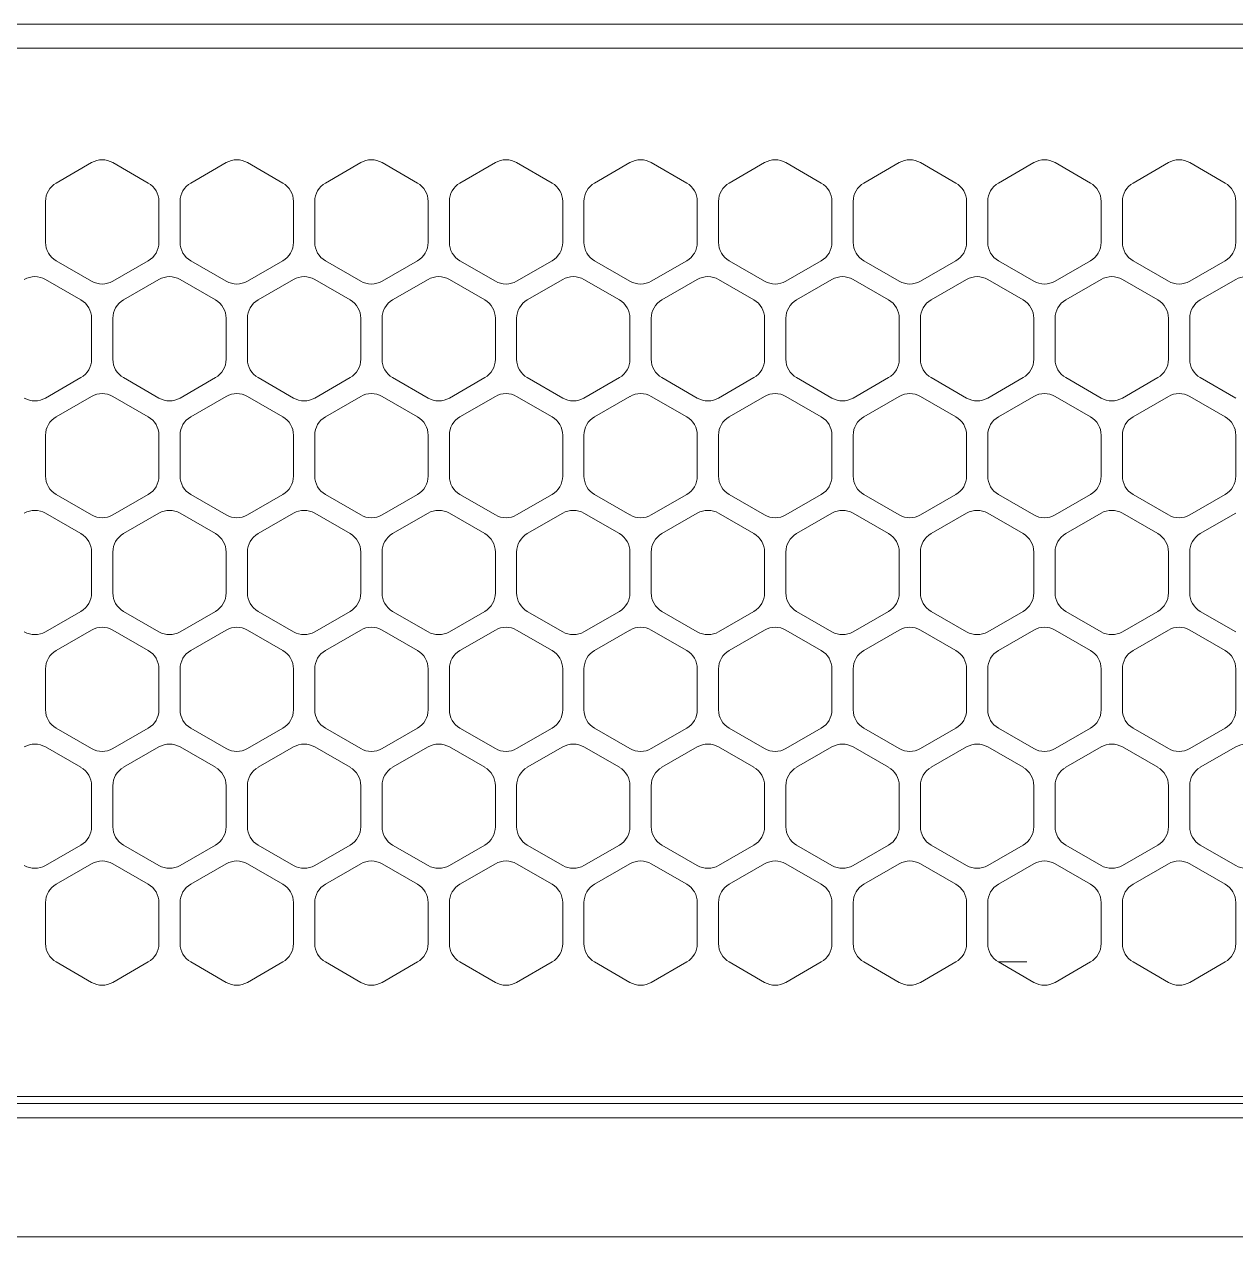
# Model space of a CAD drawing. Units: millimetres at full size, sheet at 1:30. Extents: x -17796 to 21385, y -23279 to 7734.
# Drawn here: x -13536 to -13450.5, y -1545.4 to -1459.8 of the extents above; entities that cross this region are included whole.
import ezdxf

# ---------------------------------------------------------------- set-up
doc = ezdxf.new("R2010")
doc.units = ezdxf.units.MM
doc.header["$LTSCALE"] = 30
doc.layers.add('0-1_(W)電灯', color=253, linetype='Continuous', lineweight=18)

msp = doc.modelspace()

# ---------------------------------------------------------------- linework, layer by layer
at = {"layer": '0-1_(W)電灯'}
for p, q in [((-13906.22, -1459.78), (-13335.22, -1459.78)), ((-13345.72, -1461.48), (-13615.22, -1461.48)), ((-13531.22, -1469.55), (-13533.72, -1470.99)), ((-13527.22, -1470.99), (-13529.72, -1469.55)), ((-13521.72, -1469.55), (-13524.22, -1470.99)), ((-13517.72, -1470.99), (-13520.22, -1469.55)), ((-13512.22, -1469.55), (-13514.72, -1470.99)), ((-13508.22, -1470.99), (-13510.72, -1469.55)), ((-13502.72, -1469.55), (-13505.22, -1470.99)), ((-13498.72, -1470.99), (-13501.22, -1469.55)), ((-13493.22, -1469.55), (-13495.72, -1470.99)), ((-13489.22, -1470.99), (-13491.72, -1469.55)), ((-13483.72, -1469.55), (-13486.22, -1470.99)), ((-13479.72, -1470.99), (-13482.22, -1469.55)), ((-13474.22, -1469.55), (-13476.72, -1470.99)), ((-13470.22, -1470.99), (-13472.72, -1469.55)), ((-13464.72, -1469.55), (-13467.22, -1470.99)), ((-13460.72, -1470.99), (-13463.22, -1469.55)), ((-13455.22, -1469.55), (-13457.72, -1470.99)), ((-13451.22, -1470.99), (-13453.72, -1469.55)), ((-13534.47, -1472.29), (-13534.47, -1475.18)), ((-13526.47, -1475.18), (-13526.47, -1472.29)), ((-13524.97, -1472.29), (-13524.97, -1475.18)), ((-13516.97, -1475.18), (-13516.97, -1472.29)), ((-13515.47, -1472.29), (-13515.47, -1475.18)), ((-13507.47, -1475.18), (-13507.47, -1472.29)), ((-13505.97, -1472.29), (-13505.97, -1475.18)), ((-13497.97, -1475.18), (-13497.97, -1472.29)), ((-13496.47, -1472.29), (-13496.47, -1475.18)), ((-13488.47, -1475.18), (-13488.47, -1472.29)), ((-13486.97, -1472.29), (-13486.97, -1475.18)), ((-13478.97, -1475.18), (-13478.97, -1472.29)), ((-13477.47, -1472.29), (-13477.47, -1475.18)), ((-13469.47, -1475.18), (-13469.47, -1472.29)), ((-13467.97, -1472.29), (-13467.97, -1475.18)), ((-13459.97, -1475.18), (-13459.97, -1472.29)), ((-13458.47, -1472.29), (-13458.47, -1475.18)), ((-13450.47, -1475.18), (-13450.47, -1472.29)), ((-13533.72, -1476.48), (-13531.22, -1477.92)), ((-13529.72, -1477.92), (-13527.22, -1476.48)), ((-13524.22, -1476.48), (-13521.72, -1477.92)), ((-13520.22, -1477.92), (-13517.72, -1476.48)), ((-13514.72, -1476.48), (-13512.22, -1477.92)), ((-13510.72, -1477.92), (-13508.22, -1476.48)), ((-13505.22, -1476.48), (-13502.72, -1477.92)), ((-13501.22, -1477.92), (-13498.72, -1476.48)), ((-13495.72, -1476.48), (-13493.22, -1477.92)), ((-13491.72, -1477.92), (-13489.22, -1476.48)), ((-13486.22, -1476.48), (-13483.72, -1477.92)), ((-13482.22, -1477.92), (-13479.72, -1476.48)), ((-13476.72, -1476.48), (-13474.22, -1477.92)), ((-13472.72, -1477.92), (-13470.22, -1476.48)), ((-13467.22, -1476.48), (-13464.72, -1477.92)), ((-13463.22, -1477.92), (-13460.72, -1476.48)), ((-13457.72, -1476.48), (-13455.22, -1477.92)), ((-13453.72, -1477.92), (-13451.22, -1476.48)), ((-13531.97, -1479.24), (-13534.47, -1477.8)), ((-13526.47, -1477.8), (-13528.97, -1479.24)), ((-13522.47, -1479.24), (-13524.97, -1477.8)), ((-13516.97, -1477.8), (-13519.47, -1479.24)), ((-13512.97, -1479.24), (-13515.47, -1477.8)), ((-13507.47, -1477.8), (-13509.97, -1479.24)), ((-13503.47, -1479.24), (-13505.97, -1477.8)), ((-13497.97, -1477.8), (-13500.47, -1479.24)), ((-13493.97, -1479.24), (-13496.47, -1477.8)), ((-13488.47, -1477.8), (-13490.97, -1479.24)), ((-13484.47, -1479.24), (-13486.97, -1477.8)), ((-13478.97, -1477.8), (-13481.47, -1479.24)), ((-13474.97, -1479.24), (-13477.47, -1477.8)), ((-13469.47, -1477.8), (-13471.97, -1479.24)), ((-13465.47, -1479.24), (-13467.97, -1477.8)), ((-13459.97, -1477.8), (-13462.47, -1479.24)), ((-13455.97, -1479.24), (-13458.47, -1477.8)), ((-13450.47, -1477.8), (-13452.97, -1479.24)), ((-13531.22, -1483.43), (-13531.22, -1480.54)), ((-13529.72, -1480.54), (-13529.72, -1483.43)), ((-13521.72, -1483.43), (-13521.72, -1480.54)), ((-13520.22, -1480.54), (-13520.22, -1483.43)), ((-13512.22, -1483.43), (-13512.22, -1480.54)), ((-13510.72, -1480.54), (-13510.72, -1483.43)), ((-13502.72, -1483.43), (-13502.72, -1480.54)), ((-13501.22, -1480.54), (-13501.22, -1483.43)), ((-13493.22, -1483.43), (-13493.22, -1480.54)), ((-13491.72, -1480.54), (-13491.72, -1483.43)), ((-13483.72, -1483.43), (-13483.72, -1480.54)), ((-13482.22, -1480.54), (-13482.22, -1483.43)), ((-13474.22, -1483.43), (-13474.22, -1480.54)), ((-13472.72, -1480.54), (-13472.72, -1483.43)), ((-13464.72, -1483.43), (-13464.72, -1480.54)), ((-13463.22, -1480.54), (-13463.22, -1483.43)), ((-13455.22, -1483.43), (-13455.22, -1480.54)), ((-13453.72, -1480.54), (-13453.72, -1483.43)), ((-13534.47, -1486.17), (-13531.97, -1484.73)), ((-13528.97, -1484.73), (-13526.47, -1486.17)), ((-13524.97, -1486.17), (-13522.47, -1484.73)), ((-13519.47, -1484.73), (-13516.97, -1486.17)), ((-13515.47, -1486.17), (-13512.97, -1484.73)), ((-13509.97, -1484.73), (-13507.47, -1486.17)), ((-13505.97, -1486.17), (-13503.47, -1484.73)), ((-13500.47, -1484.73), (-13497.97, -1486.17)), ((-13496.47, -1486.17), (-13493.97, -1484.73)), ((-13490.97, -1484.73), (-13488.47, -1486.17)), ((-13486.97, -1486.17), (-13484.47, -1484.73)), ((-13481.47, -1484.73), (-13478.97, -1486.17)), ((-13477.47, -1486.17), (-13474.97, -1484.73)), ((-13471.97, -1484.73), (-13469.47, -1486.17)), ((-13467.97, -1486.17), (-13465.47, -1484.73)), ((-13462.47, -1484.73), (-13459.97, -1486.17)), ((-13458.47, -1486.17), (-13455.97, -1484.73)), ((-13452.97, -1484.73), (-13450.47, -1486.17)), ((-13531.22, -1486.05), (-13533.72, -1487.49)), ((-13527.22, -1487.49), (-13529.72, -1486.05)), ((-13521.72, -1486.05), (-13524.22, -1487.49)), ((-13517.72, -1487.49), (-13520.22, -1486.05)), ((-13512.22, -1486.05), (-13514.72, -1487.49)), ((-13508.22, -1487.49), (-13510.72, -1486.05)), ((-13502.72, -1486.05), (-13505.22, -1487.49)), ((-13498.72, -1487.49), (-13501.22, -1486.05)), ((-13493.22, -1486.05), (-13495.72, -1487.49)), ((-13489.22, -1487.49), (-13491.72, -1486.05)), ((-13483.72, -1486.05), (-13486.22, -1487.49)), ((-13479.72, -1487.49), (-13482.22, -1486.05)), ((-13474.22, -1486.05), (-13476.72, -1487.49)), ((-13470.22, -1487.49), (-13472.72, -1486.05)), ((-13464.72, -1486.05), (-13467.22, -1487.49)), ((-13460.72, -1487.49), (-13463.22, -1486.05)), ((-13455.22, -1486.05), (-13457.72, -1487.49)), ((-13451.22, -1487.49), (-13453.72, -1486.05)), ((-13534.47, -1488.79), (-13534.47, -1491.68)), ((-13526.47, -1491.68), (-13526.47, -1488.79)), ((-13524.97, -1488.79), (-13524.97, -1491.68)), ((-13516.97, -1491.68), (-13516.97, -1488.79)), ((-13515.47, -1488.79), (-13515.47, -1491.68)), ((-13507.47, -1491.68), (-13507.47, -1488.79)), ((-13505.97, -1488.79), (-13505.97, -1491.68)), ((-13497.97, -1491.68), (-13497.97, -1488.79)), ((-13496.47, -1488.79), (-13496.47, -1491.68)), ((-13488.47, -1491.68), (-13488.47, -1488.79)), ((-13486.97, -1488.79), (-13486.97, -1491.68)), ((-13478.97, -1491.68), (-13478.97, -1488.79)), ((-13477.47, -1488.79), (-13477.47, -1491.68)), ((-13469.47, -1491.68), (-13469.47, -1488.79)), ((-13467.97, -1488.79), (-13467.97, -1491.68)), ((-13459.97, -1491.68), (-13459.97, -1488.79)), ((-13458.47, -1488.79), (-13458.47, -1491.68)), ((-13450.47, -1491.68), (-13450.47, -1488.79)), ((-13533.72, -1492.98), (-13531.22, -1494.42)), ((-13529.72, -1494.42), (-13527.22, -1492.98)), ((-13524.22, -1492.98), (-13521.72, -1494.42)), ((-13520.22, -1494.42), (-13517.72, -1492.98)), ((-13514.72, -1492.98), (-13512.22, -1494.42)), ((-13510.72, -1494.42), (-13508.22, -1492.98)), ((-13505.22, -1492.98), (-13502.72, -1494.42)), ((-13501.22, -1494.42), (-13498.72, -1492.98)), ((-13495.72, -1492.98), (-13493.22, -1494.42)), ((-13491.72, -1494.42), (-13489.22, -1492.98)), ((-13486.22, -1492.98), (-13483.72, -1494.42)), ((-13482.22, -1494.42), (-13479.72, -1492.98)), ((-13476.72, -1492.98), (-13474.22, -1494.42)), ((-13472.72, -1494.42), (-13470.22, -1492.98)), ((-13467.22, -1492.98), (-13464.72, -1494.42)), ((-13463.22, -1494.42), (-13460.72, -1492.98)), ((-13457.72, -1492.98), (-13455.22, -1494.42)), ((-13453.72, -1494.42), (-13451.22, -1492.98)), ((-13531.97, -1495.74), (-13534.47, -1494.3)), ((-13526.47, -1494.3), (-13528.97, -1495.74)), ((-13522.47, -1495.74), (-13524.97, -1494.3)), ((-13516.97, -1494.3), (-13519.47, -1495.74)), ((-13512.97, -1495.74), (-13515.47, -1494.3)), ((-13507.47, -1494.3), (-13509.97, -1495.74)), ((-13503.47, -1495.74), (-13505.97, -1494.3)), ((-13497.97, -1494.3), (-13500.47, -1495.74)), ((-13493.97, -1495.74), (-13496.47, -1494.3)), ((-13488.47, -1494.3), (-13490.97, -1495.74)), ((-13484.47, -1495.74), (-13486.97, -1494.3)), ((-13478.97, -1494.3), (-13481.47, -1495.74)), ((-13474.97, -1495.74), (-13477.47, -1494.3)), ((-13469.47, -1494.3), (-13471.97, -1495.74)), ((-13465.47, -1495.74), (-13467.97, -1494.3)), ((-13459.97, -1494.3), (-13462.47, -1495.74)), ((-13455.97, -1495.74), (-13458.47, -1494.3)), ((-13450.47, -1494.3), (-13452.97, -1495.74)), ((-13531.22, -1499.93), (-13531.22, -1497.04)), ((-13529.72, -1497.04), (-13529.72, -1499.93)), ((-13521.72, -1499.93), (-13521.72, -1497.04)), ((-13520.22, -1497.04), (-13520.22, -1499.93)), ((-13512.22, -1499.93), (-13512.22, -1497.04)), ((-13510.72, -1497.04), (-13510.72, -1499.93)), ((-13502.72, -1499.93), (-13502.72, -1497.04)), ((-13501.22, -1497.04), (-13501.22, -1499.93)), ((-13493.22, -1499.93), (-13493.22, -1497.04)), ((-13491.72, -1497.04), (-13491.72, -1499.93)), ((-13483.72, -1499.93), (-13483.72, -1497.04)), ((-13482.22, -1497.04), (-13482.22, -1499.93)), ((-13474.22, -1499.93), (-13474.22, -1497.04)), ((-13472.72, -1497.04), (-13472.72, -1499.93)), ((-13464.72, -1499.93), (-13464.72, -1497.04)), ((-13463.22, -1497.04), (-13463.22, -1499.93)), ((-13455.22, -1499.93), (-13455.22, -1497.04)), ((-13453.72, -1497.04), (-13453.72, -1499.93)), ((-13534.47, -1502.67), (-13531.97, -1501.23)), ((-13528.97, -1501.23), (-13526.47, -1502.67)), ((-13524.97, -1502.67), (-13522.47, -1501.23)), ((-13519.47, -1501.23), (-13516.97, -1502.67)), ((-13515.47, -1502.67), (-13512.97, -1501.23)), ((-13509.97, -1501.23), (-13507.47, -1502.67)), ((-13505.97, -1502.67), (-13503.47, -1501.23)), ((-13500.47, -1501.23), (-13497.97, -1502.67)), ((-13496.47, -1502.67), (-13493.97, -1501.23)), ((-13490.97, -1501.23), (-13488.47, -1502.67)), ((-13486.97, -1502.67), (-13484.47, -1501.23)), ((-13481.47, -1501.23), (-13478.97, -1502.67)), ((-13477.47, -1502.67), (-13474.97, -1501.23)), ((-13471.97, -1501.23), (-13469.47, -1502.67)), ((-13467.97, -1502.67), (-13465.47, -1501.23)), ((-13462.47, -1501.23), (-13459.97, -1502.67)), ((-13458.47, -1502.67), (-13455.97, -1501.23)), ((-13452.97, -1501.23), (-13450.47, -1502.67)), ((-13531.22, -1502.55), (-13533.72, -1503.99)), ((-13527.22, -1503.99), (-13529.72, -1502.55)), ((-13521.72, -1502.55), (-13524.22, -1503.99)), ((-13517.72, -1503.99), (-13520.22, -1502.55)), ((-13512.22, -1502.55), (-13514.72, -1503.99)), ((-13508.22, -1503.99), (-13510.72, -1502.55)), ((-13502.72, -1502.55), (-13505.22, -1503.99)), ((-13498.72, -1503.99), (-13501.22, -1502.55)), ((-13493.22, -1502.55), (-13495.72, -1503.99)), ((-13489.22, -1503.99), (-13491.72, -1502.55)), ((-13483.72, -1502.55), (-13486.22, -1503.99)), ((-13479.72, -1503.99), (-13482.22, -1502.55)), ((-13474.22, -1502.55), (-13476.72, -1503.99)), ((-13470.22, -1503.99), (-13472.72, -1502.55)), ((-13464.72, -1502.55), (-13467.22, -1503.99)), ((-13460.72, -1503.99), (-13463.22, -1502.55)), ((-13455.22, -1502.55), (-13457.72, -1503.99)), ((-13451.22, -1503.99), (-13453.72, -1502.55)), ((-13534.47, -1505.29), (-13534.47, -1508.18)), ((-13526.47, -1508.18), (-13526.47, -1505.29)), ((-13524.97, -1505.29), (-13524.97, -1508.18)), ((-13516.97, -1508.18), (-13516.97, -1505.29)), ((-13515.47, -1505.29), (-13515.47, -1508.18)), ((-13507.47, -1508.18), (-13507.47, -1505.29)), ((-13505.97, -1505.29), (-13505.97, -1508.18)), ((-13497.97, -1508.18), (-13497.97, -1505.29)), ((-13496.47, -1505.29), (-13496.47, -1508.18)), ((-13488.47, -1508.18), (-13488.47, -1505.29)), ((-13486.97, -1505.29), (-13486.97, -1508.18)), ((-13478.97, -1508.18), (-13478.97, -1505.29)), ((-13477.47, -1505.29), (-13477.47, -1508.18)), ((-13469.47, -1508.18), (-13469.47, -1505.29)), ((-13467.97, -1505.29), (-13467.97, -1508.18)), ((-13459.97, -1508.18), (-13459.97, -1505.29)), ((-13458.47, -1505.29), (-13458.47, -1508.18)), ((-13450.47, -1508.18), (-13450.47, -1505.29)), ((-13533.72, -1509.48), (-13531.22, -1510.92)), ((-13529.72, -1510.92), (-13527.22, -1509.48)), ((-13524.22, -1509.48), (-13521.72, -1510.92)), ((-13520.22, -1510.92), (-13517.72, -1509.48)), ((-13514.72, -1509.48), (-13512.22, -1510.92)), ((-13510.72, -1510.92), (-13508.22, -1509.48)), ((-13505.22, -1509.48), (-13502.72, -1510.92)), ((-13501.22, -1510.92), (-13498.72, -1509.48)), ((-13495.72, -1509.48), (-13493.22, -1510.92)), ((-13491.72, -1510.92), (-13489.22, -1509.48)), ((-13486.22, -1509.48), (-13483.72, -1510.92)), ((-13482.22, -1510.92), (-13479.72, -1509.48)), ((-13476.72, -1509.48), (-13474.22, -1510.92)), ((-13472.72, -1510.92), (-13470.22, -1509.48)), ((-13467.22, -1509.48), (-13464.72, -1510.92)), ((-13463.22, -1510.92), (-13460.72, -1509.48)), ((-13457.72, -1509.48), (-13455.22, -1510.92)), ((-13453.72, -1510.92), (-13451.22, -1509.48)), ((-13531.97, -1512.24), (-13534.47, -1510.8)), ((-13526.47, -1510.8), (-13528.97, -1512.24)), ((-13522.47, -1512.24), (-13524.97, -1510.8)), ((-13516.97, -1510.8), (-13519.47, -1512.24)), ((-13512.97, -1512.24), (-13515.47, -1510.8)), ((-13507.47, -1510.8), (-13509.97, -1512.24)), ((-13503.47, -1512.24), (-13505.97, -1510.8)), ((-13497.97, -1510.8), (-13500.47, -1512.24)), ((-13493.97, -1512.24), (-13496.47, -1510.8)), ((-13488.47, -1510.8), (-13490.97, -1512.24)), ((-13484.47, -1512.24), (-13486.97, -1510.8)), ((-13478.97, -1510.8), (-13481.47, -1512.24)), ((-13474.97, -1512.24), (-13477.47, -1510.8)), ((-13469.47, -1510.8), (-13471.97, -1512.24)), ((-13465.47, -1512.24), (-13467.97, -1510.8)), ((-13459.97, -1510.8), (-13462.47, -1512.24)), ((-13455.97, -1512.24), (-13458.47, -1510.8)), ((-13450.47, -1510.8), (-13452.97, -1512.24)), ((-13531.22, -1516.43), (-13531.22, -1513.54)), ((-13529.72, -1513.54), (-13529.72, -1516.43)), ((-13521.72, -1516.43), (-13521.72, -1513.54)), ((-13520.22, -1513.54), (-13520.22, -1516.43)), ((-13512.22, -1516.43), (-13512.22, -1513.54)), ((-13510.72, -1513.54), (-13510.72, -1516.43)), ((-13502.72, -1516.43), (-13502.72, -1513.54)), ((-13501.22, -1513.54), (-13501.22, -1516.43)), ((-13493.22, -1516.43), (-13493.22, -1513.54)), ((-13491.72, -1513.54), (-13491.72, -1516.43)), ((-13483.72, -1516.43), (-13483.72, -1513.54)), ((-13482.22, -1513.54), (-13482.22, -1516.43)), ((-13474.22, -1516.43), (-13474.22, -1513.54)), ((-13472.72, -1513.54), (-13472.72, -1516.43)), ((-13464.72, -1516.43), (-13464.72, -1513.54)), ((-13463.22, -1513.54), (-13463.22, -1516.43)), ((-13455.22, -1516.43), (-13455.22, -1513.54)), ((-13453.72, -1513.54), (-13453.72, -1516.43)), ((-13534.47, -1519.17), (-13531.97, -1517.73)), ((-13528.97, -1517.73), (-13526.47, -1519.17)), ((-13524.97, -1519.17), (-13522.47, -1517.73)), ((-13519.47, -1517.73), (-13516.97, -1519.17)), ((-13515.47, -1519.17), (-13512.97, -1517.73)), ((-13509.97, -1517.73), (-13507.47, -1519.17)), ((-13505.97, -1519.17), (-13503.47, -1517.73)), ((-13500.47, -1517.73), (-13497.97, -1519.17)), ((-13496.47, -1519.17), (-13493.97, -1517.73)), ((-13490.97, -1517.73), (-13488.47, -1519.17)), ((-13486.97, -1519.17), (-13484.47, -1517.73)), ((-13481.47, -1517.73), (-13478.97, -1519.17)), ((-13477.47, -1519.17), (-13474.97, -1517.73)), ((-13471.97, -1517.73), (-13469.47, -1519.17)), ((-13467.97, -1519.17), (-13465.47, -1517.73)), ((-13462.47, -1517.73), (-13459.97, -1519.17)), ((-13458.47, -1519.17), (-13455.97, -1517.73)), ((-13452.97, -1517.73), (-13450.47, -1519.17)), ((-13531.22, -1519.05), (-13533.72, -1520.49)), ((-13527.22, -1520.49), (-13529.72, -1519.05)), ((-13521.72, -1519.05), (-13524.22, -1520.49)), ((-13517.72, -1520.49), (-13520.22, -1519.05)), ((-13512.22, -1519.05), (-13514.72, -1520.49)), ((-13508.22, -1520.49), (-13510.72, -1519.05)), ((-13502.72, -1519.05), (-13505.22, -1520.49)), ((-13498.72, -1520.49), (-13501.22, -1519.05)), ((-13493.22, -1519.05), (-13495.72, -1520.49)), ((-13489.22, -1520.49), (-13491.72, -1519.05)), ((-13483.72, -1519.05), (-13486.22, -1520.49)), ((-13479.72, -1520.49), (-13482.22, -1519.05)), ((-13474.22, -1519.05), (-13476.72, -1520.49)), ((-13470.22, -1520.49), (-13472.72, -1519.05)), ((-13464.72, -1519.05), (-13467.22, -1520.49)), ((-13460.72, -1520.49), (-13463.22, -1519.05)), ((-13455.22, -1519.05), (-13457.72, -1520.49)), ((-13451.22, -1520.49), (-13453.72, -1519.05)), ((-13534.47, -1521.79), (-13534.47, -1524.68)), ((-13526.47, -1524.68), (-13526.47, -1521.79)), ((-13524.97, -1521.79), (-13524.97, -1524.68)), ((-13516.97, -1524.68), (-13516.97, -1521.79)), ((-13515.47, -1521.79), (-13515.47, -1524.68)), ((-13507.47, -1524.68), (-13507.47, -1521.79)), ((-13505.97, -1521.79), (-13505.97, -1524.68)), ((-13497.97, -1524.68), (-13497.97, -1521.79)), ((-13496.47, -1521.79), (-13496.47, -1524.68)), ((-13488.47, -1524.68), (-13488.47, -1521.79)), ((-13486.97, -1521.79), (-13486.97, -1524.68)), ((-13478.97, -1524.68), (-13478.97, -1521.79)), ((-13477.47, -1521.79), (-13477.47, -1524.68)), ((-13469.47, -1524.68), (-13469.47, -1521.79)), ((-13467.97, -1521.79), (-13467.97, -1524.68)), ((-13459.97, -1524.68), (-13459.97, -1521.79)), ((-13458.47, -1521.79), (-13458.47, -1524.68)), ((-13450.47, -1524.68), (-13450.47, -1521.79)), ((-13533.72, -1525.98), (-13531.22, -1527.42)), ((-13529.72, -1527.42), (-13527.22, -1525.98)), ((-13524.22, -1525.98), (-13521.72, -1527.42)), ((-13520.22, -1527.42), (-13517.72, -1525.98)), ((-13514.72, -1525.98), (-13512.22, -1527.42)), ((-13510.72, -1527.42), (-13508.22, -1525.98)), ((-13505.22, -1525.98), (-13502.72, -1527.42)), ((-13501.22, -1527.42), (-13498.72, -1525.98)), ((-13495.72, -1525.98), (-13493.22, -1527.42)), ((-13491.72, -1527.42), (-13489.22, -1525.98)), ((-13486.22, -1525.98), (-13483.72, -1527.42)), ((-13482.22, -1527.42), (-13479.72, -1525.98)), ((-13476.72, -1525.98), (-13474.22, -1527.42)), ((-13472.72, -1527.42), (-13470.22, -1525.98)), ((-13467.22, -1525.98), (-13464.72, -1527.42)), ((-13465.22, -1525.98), (-13467.21, -1525.98)), ((-13463.22, -1527.42), (-13460.72, -1525.98)), ((-13457.72, -1525.98), (-13455.22, -1527.42)), ((-13453.72, -1527.42), (-13451.22, -1525.98)), ((-13615.22, -1535.48), (-13345.72, -1535.48)), ((-13345.72, -1535.98), (-13620.47, -1535.98)), ((-13345.72, -1536.98), (-13620.47, -1536.98)), ((-13345.72, -1545.38), (-13620.47, -1545.38))]:
    msp.add_line(p, q, dxfattribs=at)
for centre, start, end in [((-13530.47, -1470.85), 59.99802, 120.00198), ((-13520.97, -1470.85), 59.99915, 120.00085), ((-13511.47, -1470.85), 59.99915, 120.00085), ((-13501.97, -1470.85), 59.99802, 120.00198), ((-13492.47, -1470.85), 59.99795, 120.00205), ((-13482.97, -1470.85), 60.00036, 119.99964), ((-13473.47, -1470.85), 59.9981, 120.0019), ((-13463.97, -1470.85), 59.99795, 120.00205), ((-13454.47, -1470.85), 59.99795, 120.00205), ((-13532.97, -1472.29), 119.99868, 180.00092), ((-13527.97, -1472.29), 359.99917, 60.00123), ((-13523.47, -1472.29), 119.998, 180.0011), ((-13518.47, -1472.29), 359.99917, 60.00123), ((-13513.97, -1472.29), 119.99813, 180.00146), ((-13508.97, -1472.29), 359.99901, 60.00189), ((-13504.47, -1472.29), 119.998, 180.0011), ((-13499.47, -1472.29), 359.99917, 60.00123), ((-13494.97, -1472.29), 119.99813, 180.00146), ((-13489.97, -1472.29), 359.99877, 60.00115), ((-13485.47, -1472.29), 119.99835, 180.00173), ((-13480.47, -1472.29), 359.99877, 60.00115), ((-13475.97, -1472.29), 119.99835, 180.00173), ((-13470.97, -1472.29), 359.99958, 60.00132), ((-13466.47, -1472.29), 119.99699, 180.00211), ((-13461.47, -1472.29), 359.99958, 60.00132), ((-13456.97, -1472.29), 119.99792, 180.00118), ((-13451.97, -1472.29), 359.99844, 60.00246), ((-13532.97, -1475.18), 180.00069, 239.99858), ((-13527.97, -1475.18), 300.00038, 0.00035), ((-13523.47, -1475.18), 180.0011, 239.99866), ((-13518.47, -1475.18), 299.99984, 0.00089), ((-13513.97, -1475.18), 180.00069, 239.99858), ((-13508.97, -1475.18), 299.9997, 0.00054), ((-13504.47, -1475.18), 180.00053, 239.99923), ((-13499.47, -1475.18), 300.00038, 0.00035), ((-13494.97, -1475.18), 180.00069, 239.99858), ((-13489.97, -1475.18), 300.00006, 0.00117), ((-13485.47, -1475.18), 179.99937, 239.9994), ((-13480.47, -1475.18), 300.00006, 0.00117), ((-13475.97, -1475.18), 180.00028, 239.99849), ((-13470.97, -1475.18), 300.0007, 359.99954), ((-13466.47, -1475.18), 179.99996, 239.99981), ((-13461.47, -1475.18), 299.99962, 0.00062), ((-13456.97, -1475.18), 180.0011, 239.99866), ((-13451.97, -1475.18), 299.9987, 0.00154), ((-13535.22, -1479.1), 59.99918, 120.00082), ((-13530.47, -1476.62), 239.99902, 300.00098), ((-13525.72, -1479.1), 59.9991, 120.0009), ((-13520.97, -1476.62), 239.99918, 300.00082), ((-13516.22, -1479.1), 59.99918, 120.00082), ((-13511.47, -1476.62), 239.99929, 300.00071), ((-13506.72, -1479.1), 59.9991, 120.0009), ((-13501.97, -1476.62), 239.99902, 300.00098), ((-13497.22, -1479.1), 59.99918, 120.00082), ((-13492.47, -1476.62), 239.99902, 300.00098), ((-13487.72, -1479.1), 59.99945, 120.00055), ((-13482.97, -1476.62), 239.99934, 300.00066), ((-13478.22, -1479.1), 59.99945, 120.00055), ((-13473.47, -1476.62), 239.99902, 300.00098), ((-13468.72, -1479.1), 59.99913, 120.00087), ((-13463.97, -1476.62), 239.99902, 300.00098), ((-13459.22, -1479.1), 59.9989, 120.0011), ((-13454.47, -1476.62), 239.99902, 300.00098), ((-13449.72, -1479.1), 59.99908, 120.00092), ((-13532.72, -1480.54), 0.00037, 60.00053), ((-13528.22, -1480.54), 119.99819, 180.00091), ((-13523.22, -1480.54), 359.9995, 60.00091), ((-13518.72, -1480.54), 119.99833, 180.00127), ((-13513.72, -1480.54), 359.9995, 60.00091), ((-13509.22, -1480.54), 119.99833, 180.00127), ((-13504.22, -1480.54), 359.9995, 60.00091), ((-13499.72, -1480.54), 119.99865, 180.00045), ((-13494.72, -1480.54), 359.99966, 60.00025), ((-13490.22, -1480.54), 119.99965, 179.99945), ((-13485.22, -1480.54), 359.99966, 60.00025), ((-13480.72, -1480.54), 119.99901, 180.00108), ((-13475.72, -1480.54), 0.00139, 59.99951), ((-13471.22, -1480.54), 119.99765, 180.00145), ((-13466.22, -1480.54), 359.99934, 60.00156), ((-13461.72, -1480.54), 119.99765, 180.00145), ((-13456.72, -1480.54), 359.99934, 60.00156), ((-13452.22, -1480.54), 119.99765, 180.00145), ((-13532.72, -1483.43), 300.00079, 359.99944), ((-13528.22, -1483.43), 179.9993, 240.00046), ((-13523.22, -1483.43), 300.00101, 359.99972), ((-13518.72, -1483.43), 179.99901, 240.00026), ((-13513.72, -1483.43), 300.00047, 0.00026), ((-13509.22, -1483.43), 179.99947, 239.9998), ((-13504.22, -1483.43), 300.00101, 359.99972), ((-13499.72, -1483.43), 179.9993, 240.00046), ((-13494.72, -1483.43), 300.00215, 359.99907), ((-13490.22, -1483.43), 179.9993, 240.00046), ((-13485.22, -1483.43), 300.00015, 0.00108), ((-13480.72, -1483.43), 179.99872, 240.00005), ((-13475.72, -1483.43), 300.00079, 359.99944), ((-13471.22, -1483.43), 179.9993, 240.00046), ((-13466.22, -1483.43), 300.00079, 359.99944), ((-13461.72, -1483.43), 179.9993, 240.00046), ((-13456.72, -1483.43), 300.00079, 359.99944), ((-13452.22, -1483.43), 179.9993, 240.00046), ((-13530.47, -1487.35), 60.00045, 119.99955), ((-13520.97, -1487.35), 60.00063, 119.99937), ((-13511.47, -1487.35), 60.00063, 119.99937), ((-13501.97, -1487.35), 60.00045, 119.99955), ((-13492.47, -1487.35), 60.00033, 119.99967), ((-13482.97, -1487.35), 60.00071, 119.99929), ((-13473.47, -1487.35), 60.00056, 119.99944), ((-13463.97, -1487.35), 60.00056, 119.99944), ((-13454.47, -1487.35), 60.00056, 119.99944), ((-13535.22, -1484.87), 240.0006, 299.9994), ((-13525.72, -1484.87), 240.00041, 299.99959), ((-13516.22, -1484.87), 240.00069, 299.99931), ((-13506.72, -1484.87), 240.00041, 299.99959), ((-13497.22, -1484.87), 240.00057, 299.99943), ((-13487.72, -1484.87), 240.00076, 299.99924), ((-13478.22, -1484.87), 240.00076, 299.99924), ((-13468.72, -1484.87), 240.00038, 299.99962), ((-13459.22, -1484.87), 240.00061, 299.99939), ((-13532.97, -1488.79), 119.99925, 180.00035), ((-13527.97, -1488.79), 359.99994, 60.00047), ((-13523.47, -1488.79), 119.99857, 180.00053), ((-13518.47, -1488.79), 359.99948, 60.00092), ((-13513.97, -1488.79), 119.99925, 180.00035), ((-13508.97, -1488.79), 0.00035, 60.00055), ((-13504.47, -1488.79), 119.99857, 180.00053), ((-13499.47, -1488.79), 359.99948, 60.00092), ((-13494.97, -1488.79), 119.99925, 180.00035), ((-13489.97, -1488.79), 359.99862, 60.0013), ((-13485.47, -1488.79), 119.99884, 180.00124), ((-13480.47, -1488.79), 359.99862, 60.0013), ((-13475.97, -1488.79), 119.99993, 180.00016), ((-13470.97, -1488.79), 0.00035, 60.00055), ((-13466.47, -1488.79), 119.99857, 180.00053), ((-13461.47, -1488.79), 0.00035, 60.00055), ((-13456.97, -1488.79), 119.99857, 180.00053), ((-13451.97, -1488.79), 0.00035, 60.00055), ((-13532.97, -1491.68), 180.00041, 239.99886), ((-13527.97, -1491.68), 300.00124, 359.99949), ((-13523.47, -1491.68), 180.00083, 239.99894), ((-13518.47, -1491.68), 300.00024, 0.00049), ((-13513.97, -1491.68), 180.00041, 239.99886), ((-13508.97, -1491.68), 300.00056, 359.99968), ((-13504.47, -1491.68), 180.00083, 239.99894), ((-13499.47, -1491.68), 300.0007, 0.00003), ((-13494.97, -1491.68), 179.99996, 239.99931), ((-13489.97, -1491.68), 300.00092, 0.00031), ((-13485.47, -1491.68), 180.00012, 239.99866), ((-13480.47, -1491.68), 300.00092, 0.00031), ((-13475.97, -1491.68), 180.00012, 239.99866), ((-13470.97, -1491.68), 300.00157, 359.99867), ((-13466.47, -1491.68), 179.9998, 239.99996), ((-13461.47, -1491.68), 299.99956, 0.00068), ((-13456.97, -1491.68), 180.0007, 239.99906), ((-13451.97, -1491.68), 299.99956, 0.00068), ((-13535.22, -1495.6), 60.00129, 119.99871), ((-13530.47, -1493.12), 240.00104, 299.99896), ((-13525.72, -1495.6), 60.00112, 119.99888), ((-13520.97, -1493.12), 240.00131, 299.99869), ((-13516.22, -1495.6), 60.00129, 119.99871), ((-13511.47, -1493.12), 240.00122, 299.99878), ((-13506.72, -1495.6), 60.00112, 119.99888), ((-13501.97, -1493.12), 240.00104, 299.99896), ((-13497.22, -1495.6), 60.00129, 119.99871), ((-13492.47, -1493.12), 240.00106, 299.99894), ((-13487.72, -1495.6), 60.00139, 119.99861), ((-13482.97, -1493.12), 240.00139, 299.99861), ((-13478.22, -1495.6), 60.00156, 119.99844), ((-13473.47, -1493.12), 240.00101, 299.99899), ((-13468.72, -1495.6), 60.00124, 119.99876), ((-13463.97, -1493.12), 240.00124, 299.99876), ((-13459.22, -1495.6), 60.00101, 119.99899), ((-13454.47, -1493.12), 240.00106, 299.99894), ((-13532.72, -1497.04), 0.00033, 60.00057), ((-13528.22, -1497.04), 119.99893, 180.00017), ((-13523.22, -1497.04), 359.99992, 60.00049), ((-13518.72, -1497.04), 119.99961, 179.99998), ((-13513.72, -1497.04), 359.99992, 60.00049), ((-13509.22, -1497.04), 119.99961, 179.99998), ((-13504.22, -1497.04), 0.00049, 59.99991), ((-13499.72, -1497.04), 119.99947, 179.99963), ((-13494.72, -1497.04), 0.00066, 59.99926), ((-13490.22, -1497.04), 119.99993, 179.99917), ((-13485.22, -1497.04), 359.99951, 60.00041), ((-13480.72, -1497.04), 119.99929, 180.0008), ((-13475.72, -1497.04), 0.00033, 60.00057), ((-13471.22, -1497.04), 119.99793, 180.00117), ((-13466.22, -1497.04), 0.00033, 60.00057), ((-13461.72, -1497.04), 119.99993, 179.99917), ((-13456.72, -1497.04), 0.00033, 60.00057), ((-13452.22, -1497.04), 119.99993, 179.99917), ((-13532.72, -1499.93), 299.99947, 359.99963), ((-13528.22, -1499.93), 180.00033, 240.00057), ((-13523.22, -1499.93), 299.99961, 359.99998), ((-13518.72, -1499.93), 179.99992, 240.00049), ((-13513.72, -1499.93), 299.99915, 0.00045), ((-13509.22, -1499.93), 180.00049, 239.99991), ((-13504.22, -1499.93), 299.99961, 359.99998), ((-13499.72, -1499.93), 180.00079, 240.00011), ((-13494.72, -1499.93), 299.99929, 0.0008), ((-13490.22, -1499.93), 180.00124, 239.99966), ((-13485.22, -1499.93), 299.99929, 0.0008), ((-13480.72, -1499.93), 179.99951, 240.00041), ((-13475.72, -1499.93), 299.99993, 359.99917), ((-13471.22, -1499.93), 180.00033, 240.00057), ((-13466.22, -1499.93), 299.99993, 359.99917), ((-13461.72, -1499.93), 180.00033, 240.00057), ((-13456.72, -1499.93), 299.99901, 0.00009), ((-13452.22, -1499.93), 180.00033, 240.00057), ((-13535.22, -1501.37), 240.0012, 299.9988), ((-13530.47, -1503.85), 60.00104, 119.99896), ((-13525.72, -1501.37), 240.00112, 299.99888), ((-13520.97, -1503.85), 60.00131, 119.99869), ((-13516.22, -1501.37), 240.00129, 299.99871), ((-13511.47, -1503.85), 60.0012, 119.9988), ((-13506.72, -1501.37), 240.00112, 299.99888), ((-13501.97, -1503.85), 60.00104, 119.99896), ((-13497.22, -1501.37), 240.00129, 299.99871), ((-13492.47, -1503.85), 60.00101, 119.99899), ((-13487.72, -1501.37), 240.00156, 299.99844), ((-13482.97, -1503.85), 60.00139, 119.99861), ((-13478.22, -1501.37), 240.00139, 299.99861), ((-13473.47, -1503.85), 60.00106, 119.99894), ((-13468.72, -1501.37), 240.00101, 299.99899), ((-13463.97, -1503.85), 60.00124, 119.99876), ((-13459.22, -1501.37), 240.00101, 299.99899), ((-13454.47, -1503.85), 60.00124, 119.99876), ((-13532.97, -1505.29), 120.0004, 179.9992), ((-13527.97, -1505.29), 359.99987, 60.00054), ((-13523.47, -1505.29), 119.99972, 179.99938), ((-13518.47, -1505.29), 359.99884, 60.00157), ((-13513.97, -1505.29), 119.99939, 180.0002), ((-13508.97, -1505.29), 359.99971, 60.00119), ((-13504.47, -1505.29), 119.99972, 179.99938), ((-13499.47, -1505.29), 359.99929, 60.00112), ((-13494.97, -1505.29), 119.99939, 180.0002), ((-13489.97, -1505.29), 359.999, 60.00091), ((-13485.47, -1505.29), 120.00007, 180.00001), ((-13480.47, -1505.29), 359.999, 60.00091), ((-13475.97, -1505.29), 120.00007, 180.00001), ((-13470.97, -1505.29), 0.00073, 60.00017), ((-13466.47, -1505.29), 119.99871, 180.00039), ((-13461.47, -1505.29), 359.99868, 60.00222), ((-13456.97, -1505.29), 119.99871, 180.00039), ((-13451.97, -1505.29), 359.99868, 60.00222), ((-13532.97, -1508.18), 179.99992, 239.99821), ((-13527.97, -1508.18), 300.00252, 359.99935), ((-13523.47, -1508.18), 180.00033, 239.99829), ((-13518.47, -1508.18), 300.00252, 359.99935), ((-13513.97, -1508.18), 179.99947, 239.99866), ((-13508.97, -1508.18), 300.00184, 359.99953), ((-13504.47, -1508.18), 180.00033, 239.99829), ((-13499.47, -1508.18), 300.00252, 359.99935), ((-13494.97, -1508.18), 179.99947, 239.99866), ((-13489.97, -1508.18), 300.0032, 359.99916), ((-13485.47, -1508.18), 179.9986, 239.99904), ((-13480.47, -1508.18), 300.00212, 0.00024), ((-13475.97, -1508.18), 179.99951, 239.99813), ((-13470.97, -1508.18), 300.00184, 359.99953), ((-13466.47, -1508.18), 180.00033, 239.99829), ((-13461.47, -1508.18), 300.00184, 359.99953), ((-13456.97, -1508.18), 180.00033, 239.99829), ((-13451.97, -1508.18), 300.00184, 359.99953), ((-13535.22, -1512.1), 59.99588, 120.00412), ((-13525.72, -1512.1), 59.99572, 120.00428), ((-13516.22, -1512.1), 59.99588, 120.00412), ((-13506.72, -1512.1), 59.99572, 120.00428), ((-13497.22, -1512.1), 59.99599, 120.00401), ((-13487.72, -1512.1), 59.99607, 120.00393), ((-13478.22, -1512.1), 59.99607, 120.00393), ((-13468.72, -1512.1), 59.99575, 120.00425), ((-13459.22, -1512.1), 59.99569, 120.00431), ((-13449.72, -1512.1), 59.99569, 120.00431), ((-13530.47, -1509.62), 239.99575, 300.00425), ((-13520.97, -1509.62), 239.99594, 300.00406), ((-13511.47, -1509.62), 239.99594, 300.00406), ((-13501.97, -1509.62), 239.99587, 300.00413), ((-13492.47, -1509.62), 239.99587, 300.00413), ((-13482.97, -1509.62), 239.99602, 300.00398), ((-13473.47, -1509.62), 239.99564, 300.00436), ((-13463.97, -1509.62), 239.99587, 300.00413), ((-13454.47, -1509.62), 239.99587, 300.00413), ((-13532.72, -1513.54), 0.00188, 59.99674), ((-13528.22, -1513.54), 120.00164, 179.99974), ((-13523.22, -1513.54), 0.00204, 59.99609), ((-13518.72, -1513.54), 120.00132, 180.00055), ((-13513.72, -1513.54), 0.00159, 59.99654), ((-13509.22, -1513.54), 120.00186, 180.00001), ((-13504.22, -1513.54), 0.00204, 59.99609), ((-13499.72, -1513.54), 120.00164, 179.99974), ((-13494.72, -1513.54), 0.00221, 59.99543), ((-13490.22, -1513.54), 120.00164, 179.99974), ((-13485.22, -1513.54), 0.0013, 59.99634), ((-13480.72, -1513.54), 120.00099, 180.00137), ((-13475.72, -1513.54), 0.00188, 59.99674), ((-13471.22, -1513.54), 120.00164, 179.99974), ((-13466.22, -1513.54), 0.00188, 59.99674), ((-13461.72, -1513.54), 120.00164, 179.99974), ((-13456.72, -1513.54), 0.00188, 59.99674), ((-13452.22, -1513.54), 120.00164, 179.99974), ((-13532.72, -1516.43), 300.00306, 359.99832), ((-13528.22, -1516.43), 180.00059, 239.99803), ((-13523.22, -1516.43), 300.00319, 359.99867), ((-13518.72, -1516.43), 180.0003, 239.99783), ((-13513.72, -1516.43), 300.00319, 359.99867), ((-13509.22, -1516.43), 180.0003, 239.99783), ((-13504.22, -1516.43), 300.00319, 359.99867), ((-13499.72, -1516.43), 180.00116, 239.99746), ((-13494.72, -1516.43), 300.00387, 359.99849), ((-13490.22, -1516.43), 180.00219, 239.99643), ((-13485.22, -1516.43), 300.00387, 359.99849), ((-13480.72, -1516.43), 180.00046, 239.99718), ((-13475.72, -1516.43), 300.0036, 359.99778), ((-13471.22, -1516.43), 180.00014, 239.99849), ((-13466.22, -1516.43), 300.00252, 359.99886), ((-13461.72, -1516.43), 180.00014, 239.99849), ((-13456.72, -1516.43), 300.00252, 359.99886), ((-13452.22, -1516.43), 180.00014, 239.99849), ((-13535.22, -1517.87), 239.99929, 300.00071), ((-13530.47, -1520.35), 59.99902, 120.00098), ((-13525.72, -1517.87), 239.99902, 300.00098), ((-13520.97, -1520.35), 59.99918, 120.00082), ((-13516.22, -1517.87), 239.99918, 300.00082), ((-13511.47, -1520.35), 59.99918, 120.00082), ((-13506.72, -1517.87), 239.9991, 300.0009), ((-13501.97, -1520.35), 59.9991, 120.0009), ((-13497.22, -1517.87), 239.99918, 300.00082), ((-13492.47, -1520.35), 59.99902, 120.00098), ((-13487.72, -1517.87), 239.99945, 300.00055), ((-13482.97, -1520.35), 59.99934, 120.00066), ((-13478.22, -1517.87), 239.99945, 300.00055), ((-13473.47, -1520.35), 59.99902, 120.00098), ((-13468.72, -1517.87), 239.9989, 300.0011), ((-13463.97, -1520.35), 59.99902, 120.00098), ((-13459.22, -1517.87), 239.9989, 300.0011), ((-13454.47, -1520.35), 59.99902, 120.00098), ((-13449.72, -1517.87), 239.99913, 300.00087), ((-13532.97, -1521.79), 120.00356, 179.99831), ((-13527.97, -1521.79), 0.00182, 59.99631), ((-13523.47, -1521.79), 120.00334, 179.99804), ((-13518.47, -1521.79), 0.00182, 59.99631), ((-13513.97, -1521.79), 120.00356, 179.99831), ((-13508.97, -1521.79), 0.00166, 59.99696), ((-13504.47, -1521.79), 120.00288, 179.9985), ((-13499.47, -1521.79), 0.00182, 59.99631), ((-13494.97, -1521.79), 120.00302, 179.99885), ((-13489.97, -1521.79), 0.00141, 59.99622), ((-13485.47, -1521.79), 120.00323, 179.99913), ((-13480.47, -1521.79), 0.00051, 59.99713), ((-13475.97, -1521.79), 120.00323, 179.99913), ((-13470.97, -1521.79), 0.00223, 59.99639), ((-13466.47, -1521.79), 120.0028, 179.99858), ((-13461.47, -1521.79), 0.00223, 59.99639), ((-13456.97, -1521.79), 120.00388, 179.9975), ((-13451.97, -1521.79), 0.00109, 59.99754), ((-13532.97, -1524.68), 179.99998, 239.99815), ((-13527.97, -1524.68), 300.00195, 359.99992), ((-13523.47, -1524.68), 180.00027, 239.99835), ((-13518.47, -1524.68), 300.00141, 0.00046), ((-13513.97, -1524.68), 179.99998, 239.99815), ((-13508.97, -1524.68), 300.00127, 0.0001), ((-13504.47, -1524.68), 179.99982, 239.99881), ((-13499.47, -1524.68), 300.00195, 359.99992), ((-13494.97, -1524.68), 179.99998, 239.99815), ((-13489.97, -1524.68), 300.00163, 0.00073), ((-13485.47, -1524.68), 179.99957, 239.99807), ((-13480.47, -1524.68), 300.00163, 0.00073), ((-13475.97, -1524.68), 179.99957, 239.99807), ((-13470.97, -1524.68), 300.00228, 359.9991), ((-13466.47, -1524.68), 179.99924, 239.99938), ((-13461.47, -1524.68), 300.0012, 0.00018), ((-13456.97, -1524.68), 180.00039, 239.99823), ((-13451.97, -1524.68), 300.00027, 0.00111), ((-13530.47, -1526.12), 239.99642, 300.00358), ((-13520.97, -1526.12), 239.99755, 300.00245), ((-13511.47, -1526.12), 239.99655, 300.00345), ((-13501.97, -1526.12), 239.99637, 300.00363), ((-13492.47, -1526.12), 239.9965, 300.0035), ((-13482.97, -1526.12), 239.99876, 300.00124), ((-13473.47, -1526.12), 239.99635, 300.00365), ((-13463.97, -1526.12), 239.99635, 300.00365), ((-13454.47, -1526.12), 239.9965, 300.0035)]:
    msp.add_arc(centre, 1.5, start, end, dxfattribs=at)

doc.saveas('drawing.dxf')
